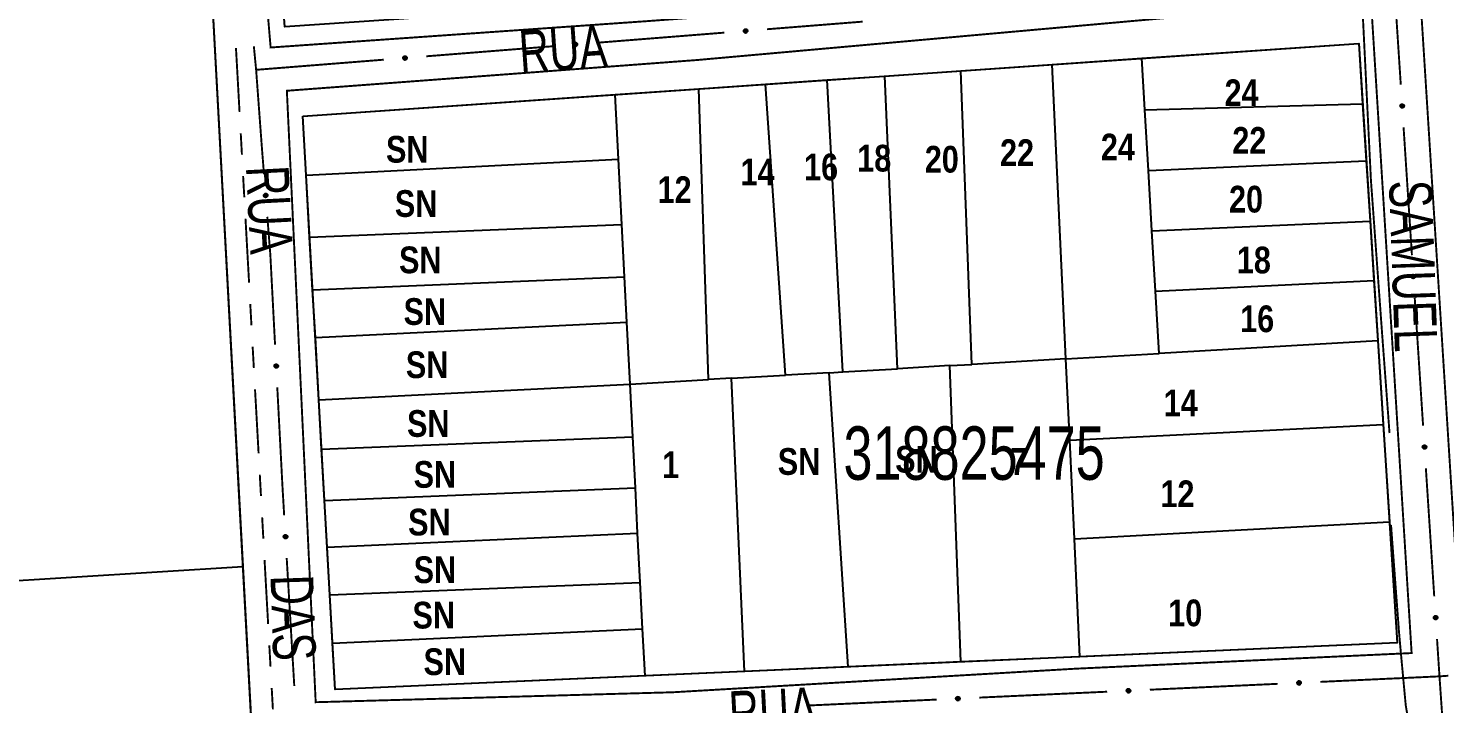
# Model space of a CAD drawing. Extents: x 203591 to 208218, y 4854879 to 4857795.
# Drawn here: x 205557.9 to 205690.6, y 4855133.9 to 4855197.1 of the extents above; entities that cross this region are included whole.
import ezdxf
from ezdxf.enums import TextEntityAlignment as Align

# ---------------------------------------------------------------- set-up
doc = ezdxf.new("R2010")
doc.units = 0
doc.header["$LTSCALE"] = 1.5
doc.header["$MEASUREMENT"] = 0
for name, pattern in [('PHANTOMX2', [5, 2.5, -0.5, 0.5, -0.5, 0.5, -0.5]), ('TRACO_05', [11, 7, -1, 0.5, -1, 0.5, -1]), ('TRACO_25', [8, 3, -1, 1, -1, 1, -1])]:
    doc.linetypes.add(name, pattern=pattern)
for name, color, linetype in [('CD-MALHA-LOTES', 40, 'CONTINUOUS'), ('CD_TXT_QUADRA', 7, 'CONTINUOUS'), ('HD-VALAS-DRENOS', 170, 'CONTINUOUS'), ('RU-QUADRAS', 210, 'CONTINUOUS'), ('SV-EIXO-RUA-N-PAV', 6, 'CONTINUOUS'), ('SV-RUA-NAO-PAV-S-GUIA-C-GUIA', 7, 'PHANTOMX2'), ('SV-TXT-RUA-N-PAV-S-GUIA-C-GUIA', 7, 'CONTINUOUS'), ('Th_NmrPorta', 7, 'CONTINUOUS')]:
    doc.layers.add(name, color=color, linetype=linetype)
doc.styles.add('ARIAL', font='ARIAL.TTF')
doc.styles.get("Standard").update_dxf_attribs({"font": 'swisscbo.ttf'})

msp = doc.modelspace()

# ---------------------------------------------------------------- linework, layer by layer
at = {"layer": 'CD-MALHA-LOTES', "linetype": 'Continuous', "flags": 128}
for points in [[(205574.51, 4855211.26), (205577.99, 4855146.74)], [(205662.22, 4855194.33), (205682.52, 4855195.73)], [(205682.52, 4855195.73), (205682.88, 4855190.07)], [(205645.24, 4855193.16), (205653.8, 4855193.75)], [(205653.8, 4855193.75), (205662.22, 4855194.33)], [(205655.1, 4855166.19), (205653.8, 4855193.75)], [(205662.5, 4855189.49), (205662.22, 4855194.33)], [(205626.95, 4855191.9), (205632.73, 4855192.3)], [(205632.73, 4855192.3), (205638.13, 4855192.67)], [(205634.21, 4855164.98), (205632.73, 4855192.3)], [(205638.13, 4855192.67), (205645.24, 4855193.16)], [(205639.31, 4855165.27), (205638.13, 4855192.67)], [(205646.27, 4855165.68), (205645.24, 4855193.16)], [(205583.61, 4855188.91), (205612.88, 4855190.93)], [(205612.88, 4855190.93), (205620.71, 4855191.47)], [(205613.19, 4855184.88), (205612.88, 4855190.93)], [(205620.71, 4855191.47), (205626.95, 4855191.9)], [(205621.61, 4855164.25), (205620.71, 4855191.47)], [(205628.83, 4855164.67), (205626.95, 4855191.9)], [(205662.5, 4855189.49), (205682.88, 4855190.07)], [(205682.88, 4855190.07), (205683.23, 4855184.72)], [(205583.92, 4855183.4), (205583.61, 4855188.91)], [(205662.83, 4855183.84), (205662.5, 4855189.49)], [(205583.92, 4855183.4), (205613.19, 4855184.88)], [(205613.51, 4855178.78), (205613.19, 4855184.88)], [(205662.83, 4855183.84), (205683.23, 4855184.72)], [(205683.23, 4855184.72), (205683.59, 4855179.07)], [(205584.25, 4855177.6), (205583.92, 4855183.4)], [(205663.16, 4855178.19), (205662.83, 4855183.84)], [(205663.16, 4855178.19), (205683.59, 4855179.07)], [(205683.59, 4855179.07), (205683.95, 4855173.54)], [(205584.25, 4855177.6), (205613.51, 4855178.78)], [(205584.53, 4855172.67), (205584.25, 4855177.6)], [(205613.76, 4855173.86), (205613.51, 4855178.78)], [(205663.49, 4855172.52), (205663.16, 4855178.19)], [(205584.53, 4855172.67), (205613.76, 4855173.86)], [(205613.97, 4855169.64), (205613.76, 4855173.86)], [(205584.79, 4855168.18), (205584.53, 4855172.67)], [(205663.49, 4855172.52), (205683.95, 4855173.54)], [(205663.83, 4855166.7), (205663.49, 4855172.52)], [(205683.95, 4855173.54), (205684.31, 4855167.89)], [(205584.79, 4855168.18), (205613.97, 4855169.64)], [(205614.27, 4855163.82), (205613.97, 4855169.64)], [(205585.12, 4855162.36), (205584.79, 4855168.18)], [(205684.31, 4855167.89), (205663.83, 4855166.7)], [(205684.31, 4855167.89), (205684.82, 4855160.05)], [(205644.23, 4855165.56), (205646.27, 4855165.68)], [(205655.1, 4855166.19), (205646.27, 4855165.68)], [(205655.1, 4855166.19), (205663.83, 4855166.7)], [(205655.45, 4855158.59), (205655.1, 4855166.19)], [(205623.77, 4855164.37), (205621.61, 4855164.25)], [(205623.77, 4855164.37), (205628.83, 4855164.67)], [(205624.98, 4855136.93), (205623.77, 4855164.37)], [(205632.92, 4855164.9), (205628.83, 4855164.67)], [(205632.92, 4855164.9), (205634.21, 4855164.98)], [(205634.69, 4855137.36), (205632.92, 4855164.9)], [(205634.21, 4855164.98), (205639.31, 4855165.27)], [(205644.23, 4855165.56), (205639.31, 4855165.27)], [(205645.25, 4855137.82), (205644.23, 4855165.56)], [(205585.12, 4855162.36), (205614.27, 4855163.82)], [(205614.27, 4855163.82), (205621.61, 4855164.25)], [(205614.52, 4855158.88), (205614.27, 4855163.82)], [(205585.38, 4855157.74), (205585.12, 4855162.36)], [(205655.45, 4855158.59), (205684.82, 4855160.05)], [(205684.82, 4855160.05), (205685.41, 4855150.94)], [(205585.38, 4855157.74), (205614.52, 4855158.88)], [(205585.65, 4855152.93), (205585.38, 4855157.74)], [(205614.77, 4855154.11), (205614.52, 4855158.88)], [(205655.89, 4855149.33), (205655.45, 4855158.59)], [(205585.65, 4855152.93), (205614.77, 4855154.11)], [(205614.98, 4855149.89), (205614.77, 4855154.11)], [(205585.9, 4855148.58), (205585.65, 4855152.93)], [(205585.9, 4855148.58), (205614.98, 4855149.89)], [(205615.22, 4855145.26), (205614.98, 4855149.89)], [(205655.89, 4855149.33), (205685.41, 4855150.94)], [(205685.41, 4855150.94), (205686.14, 4855139.61)], [(205586.15, 4855144.09), (205585.9, 4855148.58)], [(205656.41, 4855138.31), (205655.89, 4855149.33)], [(205473.64, 4855140.27), (205577.99, 4855146.74)], [(205577.99, 4855146.74), (205582.06, 4855071.29)], [(205586.15, 4855144.09), (205615.22, 4855145.26)], [(205615.44, 4855140.92), (205615.22, 4855145.26)], [(205586.41, 4855139.59), (205586.15, 4855144.09)], [(205586.41, 4855139.59), (205615.44, 4855140.92)], [(205615.67, 4855136.52), (205615.44, 4855140.92)], [(205586.65, 4855135.25), (205586.41, 4855139.59)], [(205686.14, 4855139.61), (205656.41, 4855138.31)], [(205645.25, 4855137.82), (205634.69, 4855137.36)], [(205656.41, 4855138.31), (205645.25, 4855137.82)], [(205615.67, 4855136.52), (205586.65, 4855135.25)], [(205624.98, 4855136.93), (205615.67, 4855136.52)], [(205634.69, 4855137.36), (205624.98, 4855136.93)]]:
    msp.add_lwpolyline(points, dxfattribs=at)
at = {"layer": 'HD-VALAS-DRENOS', "linetype": 'TRACO_05', "const_width": 0.18, "flags": 128}
for points in [[(205685.41, 4855159.24), (205684.73, 4855168.36), (205683.67, 4855182.9), (205682.84, 4855199.75), (205682.64, 4855203.7), (205682.04, 4855212.42)], [(205687.22, 4855132.09), (205686.93, 4855133.75), (205686.48, 4855138.6), (205686.29, 4855140.73), (205685.55, 4855150.65)]]:
    msp.add_lwpolyline(points, dxfattribs=at)
at = {"layer": 'RU-QUADRAS', "color": 6, "linetype": 'Continuous'}
for points in [[(205463.23, 4855254.03), (205631.26, 4855264.47), (205633.9, 4855200.79), (205581.94, 4855197.29), (205580.8, 4855211.68), (205574.51, 4855211.26), (205582.06, 4855071.29), (205480.58, 4855064.53)], [(205583.61, 4855188.91), (205682.52, 4855195.73), (205686.14, 4855139.61), (205586.65, 4855135.25)]]:
    msp.add_lwpolyline(points, close=True, dxfattribs=at)
at = {"layer": 'SV-EIXO-RUA-N-PAV', "const_width": 0.18, "flags": 128}
for points in [[(205685.78, 4855202.32), (205686.46446, 4855191.862534)], [(205627.089413, 4855197.049167), (205636.061178, 4855197.761511)], [(205611.139609, 4855195.782778), (205623.101962, 4855196.73257)], [(205579.029199, 4855195.441354), (205579.220708, 4855193.450544)], [(205595.189804, 4855194.516389), (205607.152158, 4855195.466181)], [(205579.220708, 4855193.450544), (205579.24, 4855193.25)], [(205579.24, 4855193.25), (205591.202353, 4855194.199792)], [(205579.24, 4855193.25), (205579.742905, 4855186.470096)], [(205686.725708, 4855187.871075), (205687.509452, 4855175.896696)], [(205579.742905, 4855186.470096), (205579.78, 4855185.97)], [(205579.78, 4855185.97), (205579.976967, 4855183.479246)], [(205580.292298, 4855179.491695), (205580.528797, 4855176.501031)], [(205580.528797, 4855176.501031), (205580.57, 4855175.98)], [(205580.57, 4855175.98), (205581.013111, 4855167.514246)], [(205687.770701, 4855171.905237), (205688.554445, 4855159.930858)], [(205581.222191, 4855163.519714), (205581.692622, 4855154.532017)], [(205688.815693, 4855155.939398), (205689.599438, 4855143.96502)], [(205581.692622, 4855154.532017), (205581.71, 4855154.2)], [(205581.71, 4855154.2), (205581.867986, 4855151.537154)], [(205582.104888, 4855147.544176), (205582.815595, 4855135.56524)], [(205689.860686, 4855139.97356), (205690.056622, 4855136.979965)], [(205678.940319, 4855135.955889), (205689.928644, 4855136.462562)], [(205689.928644, 4855136.462562), (205690.09, 4855136.47)], [(205690.056622, 4855136.979965), (205690.09, 4855136.47)], [(205690.09, 4855136.47), (205690.92624, 4855136.531137)], [(205690.09, 4855136.47), (205690.677425, 4855128.001405)], [(205646.974283, 4855134.48193), (205658.961546, 4855135.034665)], [(205662.957301, 4855135.21891), (205674.944564, 4855135.771644)], [(205630.991354, 4855133.743034), (205639.98172, 4855134.159333)], [(205639.98172, 4855134.159333), (205640.86, 4855134.2)], [(205640.86, 4855134.2), (205642.978528, 4855134.297686)]]:
    msp.add_lwpolyline(points, dxfattribs=at)
at = {"layer": 'SV-EIXO-RUA-N-PAV', "flags": 128}
for points in [[(205624.943745, 4855196.989232), (205624.974952, 4855197.02689), (205625.009474, 4855197.052874), (205625.044504, 4855197.066258), (205625.078544, 4855197.070014), (205625.113801, 4855197.069935), (205625.149329, 4855197.062012), (205625.186814, 4855197.044484), (205625.22481, 4855197.013444), (205625.249104, 4855196.97633), (205625.264064, 4855196.942689), (205625.270024, 4855196.90742), (205625.269373, 4855196.873171), (205625.259922, 4855196.836538), (205625.241788, 4855196.798724), (205625.209652, 4855196.761273), (205625.175633, 4855196.736031), (205625.14141, 4855196.723975), (205625.105915, 4855196.718207), (205625.069922, 4855196.71872), (205625.035091, 4855196.726698), (205624.997051, 4855196.745025), (205624.960507, 4855196.777233), (205624.934944, 4855196.810876), (205624.92241, 4855196.84492), (205624.917519, 4855196.879993), (205624.917169, 4855196.915357), (205624.923646, 4855196.951402), (205624.943745, 4855196.989232)], [(205608.993941, 4855195.722843), (205609.025148, 4855195.760501), (205609.05967, 4855195.786485), (205609.0947, 4855195.799869), (205609.12874, 4855195.803625), (205609.163996, 4855195.803546), (205609.199525, 4855195.795623), (205609.23701, 4855195.778095), (205609.275006, 4855195.747055), (205609.2993, 4855195.709941), (205609.314259, 4855195.6763), (205609.32022, 4855195.641031), (205609.319568, 4855195.606782), (205609.310118, 4855195.570149), (205609.291984, 4855195.532335), (205609.259848, 4855195.494884), (205609.225829, 4855195.469642), (205609.191606, 4855195.457586), (205609.156111, 4855195.451818), (205609.120117, 4855195.452331), (205609.085287, 4855195.460309), (205609.047247, 4855195.478636), (205609.010703, 4855195.510844), (205608.98514, 4855195.544487), (205608.972606, 4855195.578531), (205608.967714, 4855195.613604), (205608.967364, 4855195.648967), (205608.973842, 4855195.685013), (205608.993941, 4855195.722843)], [(205593.044136, 4855194.456453), (205593.075344, 4855194.494112), (205593.109865, 4855194.520096), (205593.144896, 4855194.53348), (205593.178935, 4855194.537236), (205593.214192, 4855194.537156), (205593.249721, 4855194.529234), (205593.287206, 4855194.511706), (205593.325202, 4855194.480666), (205593.349495, 4855194.443552), (205593.364455, 4855194.40991), (205593.370415, 4855194.374642), (205593.369764, 4855194.340393), (205593.360314, 4855194.30376), (205593.34218, 4855194.265946), (205593.310043, 4855194.228495), (205593.276024, 4855194.203253), (205593.241801, 4855194.191196), (205593.206306, 4855194.185429), (205593.170313, 4855194.185942), (205593.135482, 4855194.19392), (205593.097442, 4855194.212246), (205593.060898, 4855194.244455), (205593.035335, 4855194.278097), (205593.022801, 4855194.312142), (205593.01791, 4855194.347215), (205593.01756, 4855194.382578), (205593.024037, 4855194.418624), (205593.044136, 4855194.456453)], [(205686.695545, 4855190.017368), (205686.732767, 4855189.985641), (205686.758269, 4855189.950762), (205686.771167, 4855189.915549), (205686.77445, 4855189.881461), (205686.773881, 4855189.846209), (205686.765466, 4855189.810794), (205686.74742, 4855189.773555), (205686.715856, 4855189.735994), (205686.678409, 4855189.712217), (205686.644563, 4855189.697726), (205686.609215, 4855189.692255), (205686.574978, 4855189.693382), (205686.53848, 4855189.703339), (205686.500921, 4855189.721996), (205686.463919, 4855189.754649), (205686.439152, 4855189.789015), (205686.427571, 4855189.823402), (205686.422297, 4855189.858973), (205686.423309, 4855189.894956), (205686.43177, 4855189.929673), (205686.450622, 4855189.967455), (205686.483335, 4855190.003548), (205686.517328, 4855190.028642), (205686.551544, 4855190.040703), (205686.586681, 4855190.045107), (205686.622046, 4855190.044966), (205686.657998, 4855190.03799), (205686.695545, 4855190.017368)], [(205580.233044, 4855181.637382), (205580.270692, 4855181.606162), (205580.296665, 4855181.571632), (205580.310038, 4855181.536598), (205580.313784, 4855181.502557), (205580.313693, 4855181.4673), (205580.305759, 4855181.431774), (205580.288219, 4855181.394295), (205580.257167, 4855181.356308), (205580.220045, 4855181.332027), (205580.186399, 4855181.317078), (205580.151128, 4855181.311129), (205580.116879, 4855181.311791), (205580.08025, 4855181.321252), (205580.042441, 4855181.339398), (205580.005, 4855181.371547), (205579.97977, 4855181.405574), (205579.967724, 4855181.439801), (205579.961968, 4855181.475297), (205579.962492, 4855181.511291), (205579.970481, 4855181.546119), (205579.98882, 4855181.584153), (205580.02104, 4855181.620687), (205580.05469, 4855181.646239), (205580.088739, 4855181.658762), (205580.123814, 4855181.663642), (205580.159177, 4855181.663981), (205580.195221, 4855181.657492), (205580.233044, 4855181.637382)], [(205687.740538, 4855174.05153), (205687.777759, 4855174.019803), (205687.803262, 4855173.984924), (205687.816159, 4855173.949711), (205687.819443, 4855173.915623), (205687.818874, 4855173.88037), (205687.810459, 4855173.844955), (205687.792413, 4855173.807717), (205687.760848, 4855173.770155), (205687.723401, 4855173.746379), (205687.689556, 4855173.731887), (205687.654207, 4855173.726417), (205687.619971, 4855173.727543), (205687.583472, 4855173.737501), (205687.545914, 4855173.756158), (205687.508912, 4855173.788811), (205687.484145, 4855173.823177), (205687.472564, 4855173.857564), (205687.46729, 4855173.893135), (205687.468302, 4855173.929118), (205687.476762, 4855173.963835), (205687.495615, 4855174.001617), (205687.528327, 4855174.03771), (205687.562321, 4855174.062804), (205687.596536, 4855174.074864), (205687.631674, 4855174.079269), (205687.667038, 4855174.079128), (205687.702991, 4855174.072151), (205687.740538, 4855174.05153)], [(205581.220071, 4855165.666218), (205581.256875, 4855165.634008), (205581.28192, 4855165.598799), (205581.294356, 4855165.563421), (205581.297194, 4855165.529292), (205581.296164, 4855165.49405), (205581.287287, 4855165.458748), (205581.268756, 4855165.421749), (205581.236704, 4855165.384603), (205581.198949, 4855165.361317), (205581.164917, 4855165.347269), (205581.1295, 4855165.342261), (205581.095281, 4855165.343835), (205581.058916, 4855165.354268), (205581.021605, 4855165.373414), (205580.985033, 4855165.406548), (205580.960716, 4855165.441234), (205580.949586, 4855165.47577), (205580.944777, 4855165.511407), (205580.946259, 4855165.547374), (205580.955172, 4855165.581977), (205580.974517, 4855165.619509), (205581.007698, 4855165.655172), (205581.042017, 4855165.67982), (205581.076387, 4855165.691432), (205581.111579, 4855165.695377), (205581.146938, 4855165.694775), (205581.182797, 4855165.687329), (205581.220071, 4855165.666218)], [(205688.78553, 4855158.085691), (205688.822752, 4855158.053965), (205688.848255, 4855158.019086), (205688.861152, 4855157.983873), (205688.864435, 4855157.949785), (205688.863866, 4855157.914532), (205688.855452, 4855157.879117), (205688.837405, 4855157.841879), (205688.805841, 4855157.804317), (205688.768394, 4855157.780541), (205688.734548, 4855157.766049), (205688.6992, 4855157.760579), (205688.664963, 4855157.761705), (205688.628465, 4855157.771663), (205688.590906, 4855157.790319), (205688.553905, 4855157.822973), (205688.529137, 4855157.857338), (205688.517557, 4855157.891725), (205688.512282, 4855157.927297), (205688.513294, 4855157.96328), (205688.521755, 4855157.997996), (205688.540607, 4855158.035778), (205688.57332, 4855158.071872), (205688.607314, 4855158.096966), (205688.641529, 4855158.109026), (205688.676666, 4855158.11343), (205688.712031, 4855158.11329), (205688.747983, 4855158.106313), (205688.78553, 4855158.085691)], [(205582.087815, 4855149.690613), (205582.124842, 4855149.65866), (205582.150131, 4855149.623626), (205582.162814, 4855149.588335), (205582.165889, 4855149.554228), (205582.165105, 4855149.518979), (205582.156475, 4855149.483616), (205582.138202, 4855149.446489), (205582.106409, 4855149.40912), (205582.068818, 4855149.385572), (205582.034884, 4855149.371288), (205581.999503, 4855149.366033), (205581.965274, 4855149.367368), (205581.928837, 4855149.377548), (205581.891393, 4855149.396433), (205581.854591, 4855149.429312), (205581.830034, 4855149.463828), (205581.818663, 4855149.498285), (205581.813606, 4855149.533888), (205581.814837, 4855149.569864), (205581.823509, 4855149.604528), (205581.842592, 4855149.642195), (205581.875524, 4855149.678088), (205581.90967, 4855149.702974), (205581.943958, 4855149.714826), (205581.979122, 4855149.719016), (205582.014485, 4855149.718659), (205582.050394, 4855149.711463), (205582.087815, 4855149.690613)], [(205689.830523, 4855142.119853), (205689.867745, 4855142.088126), (205689.893247, 4855142.053248), (205689.906145, 4855142.018035), (205689.909428, 4855141.983946), (205689.908859, 4855141.948694), (205689.900444, 4855141.913279), (205689.882398, 4855141.876041), (205689.850834, 4855141.838479), (205689.813387, 4855141.814702), (205689.779541, 4855141.800211), (205689.744193, 4855141.794741), (205689.709956, 4855141.795867), (205689.673458, 4855141.805824), (205689.635899, 4855141.824481), (205689.598897, 4855141.857134), (205689.57413, 4855141.8915), (205689.562549, 4855141.925887), (205689.557275, 4855141.961459), (205689.558287, 4855141.997442), (205689.566747, 4855142.032158), (205689.5856, 4855142.06994), (205689.618313, 4855142.106034), (205689.652306, 4855142.131128), (205689.686522, 4855142.143188), (205689.721659, 4855142.147592), (205689.757024, 4855142.147452), (205689.792976, 4855142.140475), (205689.830523, 4855142.119853)], [(205660.810825, 4855135.230133), (205660.843264, 4855135.266736), (205660.878628, 4855135.291561), (205660.914083, 4855135.303777), (205660.948228, 4855135.306403), (205660.983463, 4855135.305154), (205661.018709, 4855135.296058), (205661.055592, 4855135.277297), (205661.092539, 4855135.245015), (205661.115589, 4855135.207116), (205661.129425, 4855135.172997), (205661.134213, 4855135.13755), (205661.132427, 4855135.103342), (205661.121767, 4855135.067042), (205661.10239, 4855135.02985), (205661.069029, 4855134.993485), (205661.034193, 4855134.969385), (205660.999589, 4855134.958469), (205660.963922, 4855134.953881), (205660.927965, 4855134.955587), (205660.893418, 4855134.964715), (205660.856007, 4855134.984293), (205660.820551, 4855135.017695), (205660.796117, 4855135.052166), (205660.784718, 4855135.086608), (205660.780992, 4855135.121824), (205660.781815, 4855135.157179), (205660.789483, 4855135.19299), (205660.810825, 4855135.230133)], [(205676.793843, 4855135.967112), (205676.826281, 4855136.003715), (205676.861646, 4855136.02854), (205676.8971, 4855136.040756), (205676.931246, 4855136.043382), (205676.966481, 4855136.042134), (205677.001727, 4855136.033037), (205677.03861, 4855136.014276), (205677.075557, 4855135.981994), (205677.098607, 4855135.944095), (205677.112443, 4855135.909976), (205677.117231, 4855135.874529), (205677.115445, 4855135.840321), (205677.104785, 4855135.804021), (205677.085408, 4855135.766829), (205677.052047, 4855135.730464), (205677.01721, 4855135.706364), (205676.982607, 4855135.695448), (205676.94694, 4855135.690861), (205676.910983, 4855135.692566), (205676.876436, 4855135.701695), (205676.839025, 4855135.721272), (205676.803568, 4855135.754674), (205676.779135, 4855135.789146), (205676.767736, 4855135.823587), (205676.76401, 4855135.858803), (205676.764833, 4855135.894158), (205676.772501, 4855135.92997), (205676.793843, 4855135.967112)], [(205644.827807, 4855134.493154), (205644.860246, 4855134.529757), (205644.89561, 4855134.554582), (205644.931065, 4855134.566798), (205644.96521, 4855134.569424), (205645.000445, 4855134.568175), (205645.035691, 4855134.559079), (205645.072575, 4855134.540318), (205645.109521, 4855134.508035), (205645.132571, 4855134.470137), (205645.146407, 4855134.436018), (205645.151195, 4855134.400571), (205645.149409, 4855134.366362), (205645.138749, 4855134.330063), (205645.119372, 4855134.292871), (205645.086012, 4855134.256506), (205645.051175, 4855134.232405), (205645.016571, 4855134.22149), (205644.980904, 4855134.216902), (205644.944947, 4855134.218608), (205644.9104, 4855134.227736), (205644.872989, 4855134.247314), (205644.837533, 4855134.280716), (205644.813099, 4855134.315187), (205644.8017, 4855134.349629), (205644.797974, 4855134.384845), (205644.798797, 4855134.4202), (205644.806465, 4855134.456011), (205644.827807, 4855134.493154)]]:
    msp.add_lwpolyline(points, close=True, dxfattribs=at)
for points in [[(205624.917169, 4855196.915357), (205625.249104, 4855196.97633)], [(205624.917519, 4855196.879993), (205625.264064, 4855196.942689)], [(205624.921033, 4855196.899067), (205625.251484, 4855196.960893)], [(205624.92241, 4855196.84492), (205625.270024, 4855196.90742)], [(205624.922588, 4855196.862232), (205625.265498, 4855196.92231)], [(205624.923646, 4855196.951402), (205625.22481, 4855197.013444)], [(205624.925134, 4855196.933613), (205625.232353, 4855196.994964)], [(205624.932198, 4855196.827406), (205625.266729, 4855196.889557)], [(205624.934676, 4855196.968591), (205625.202448, 4855197.02681)], [(205624.934944, 4855196.810876), (205625.269373, 4855196.873171)], [(205624.943745, 4855196.989232), (205625.186814, 4855197.044484)], [(205624.949968, 4855196.793228), (205625.260016, 4855196.853434)], [(205624.960507, 4855196.777233), (205625.259922, 4855196.836538)], [(205624.961577, 4855197.009054), (205625.160733, 4855197.052243)], [(205624.974952, 4855197.02689), (205625.149329, 4855197.062012)], [(205624.982486, 4855196.762958), (205625.247861, 4855196.81688)], [(205624.994567, 4855197.041787), (205625.122818, 4855197.064289)], [(205624.997051, 4855196.745025), (205625.241788, 4855196.798724)], [(205625.009474, 4855197.052874), (205625.113801, 4855197.069935)], [(205625.021372, 4855196.738669), (205625.218023, 4855196.778922)], [(205625.035091, 4855196.726698), (205625.209652, 4855196.761273)], [(205625.056782, 4855196.723686), (205625.186285, 4855196.747657)], [(205625.069922, 4855196.71872), (205625.175633, 4855196.736031)], [(205608.967364, 4855195.648967), (205609.2993, 4855195.709941)], [(205608.967714, 4855195.613604), (205609.314259, 4855195.6763)], [(205608.971228, 4855195.632678), (205609.301679, 4855195.694504)], [(205608.972606, 4855195.578531), (205609.32022, 4855195.641031)], [(205608.972784, 4855195.595843), (205609.315693, 4855195.655921)], [(205608.973842, 4855195.685013), (205609.275006, 4855195.747055)], [(205608.975329, 4855195.667224), (205609.282548, 4855195.728574)], [(205608.982393, 4855195.561017), (205609.316925, 4855195.623167)], [(205608.984872, 4855195.702202), (205609.252644, 4855195.760421)], [(205608.98514, 4855195.544487), (205609.319568, 4855195.606782)], [(205608.993941, 4855195.722843), (205609.23701, 4855195.778095)], [(205609.000164, 4855195.526839), (205609.310211, 4855195.587045)], [(205609.010703, 4855195.510844), (205609.310118, 4855195.570149)], [(205609.011773, 4855195.742665), (205609.210929, 4855195.785854)], [(205609.025148, 4855195.760501), (205609.199525, 4855195.795623)], [(205609.032681, 4855195.496569), (205609.298057, 4855195.550491)], [(205609.044763, 4855195.775398), (205609.173014, 4855195.7979)], [(205609.047247, 4855195.478636), (205609.291984, 4855195.532335)], [(205609.05967, 4855195.786485), (205609.163996, 4855195.803546)], [(205609.071568, 4855195.47228), (205609.268219, 4855195.512533)], [(205609.085287, 4855195.460309), (205609.259848, 4855195.494884)], [(205609.106978, 4855195.457297), (205609.236481, 4855195.481267)], [(205609.120117, 4855195.452331), (205609.225829, 4855195.469642)], [(205593.01756, 4855194.382578), (205593.349495, 4855194.443552)], [(205593.01791, 4855194.347215), (205593.364455, 4855194.40991)], [(205593.021424, 4855194.366289), (205593.351875, 4855194.428115)], [(205593.022801, 4855194.312142), (205593.370415, 4855194.374642)], [(205593.02298, 4855194.329454), (205593.365889, 4855194.389532)], [(205593.024037, 4855194.418624), (205593.325202, 4855194.480666)], [(205593.025525, 4855194.400835), (205593.332744, 4855194.462185)], [(205593.032589, 4855194.294628), (205593.367121, 4855194.356778)], [(205593.035067, 4855194.435813), (205593.302839, 4855194.494031)], [(205593.035335, 4855194.278097), (205593.369764, 4855194.340393)], [(205593.044136, 4855194.456453), (205593.287206, 4855194.511706)], [(205593.05036, 4855194.260449), (205593.360407, 4855194.320656)], [(205593.060898, 4855194.244455), (205593.360314, 4855194.30376)], [(205593.061969, 4855194.476275), (205593.261124, 4855194.519464)], [(205593.075344, 4855194.494112), (205593.249721, 4855194.529234)], [(205593.082877, 4855194.23018), (205593.348253, 4855194.284102)], [(205593.094959, 4855194.509009), (205593.22321, 4855194.531511)], [(205593.097442, 4855194.212246), (205593.34218, 4855194.265946)], [(205593.109865, 4855194.520096), (205593.214192, 4855194.537156)], [(205593.121763, 4855194.205891), (205593.318415, 4855194.246143)], [(205593.135482, 4855194.19392), (205593.310043, 4855194.228495)], [(205593.157174, 4855194.190908), (205593.286677, 4855194.214878)], [(205593.170313, 4855194.185942), (205593.276024, 4855194.203253)], [(205686.423309, 4855189.894956), (205686.439152, 4855189.789015)], [(205686.428457, 4855189.908025), (205686.450629, 4855189.778202)], [(205686.43177, 4855189.929673), (205686.463919, 4855189.754649)], [(205686.44393, 4855189.943224), (205686.48145, 4855189.746033)], [(205686.450622, 4855189.967455), (205686.500921, 4855189.721996)], [(205686.468756, 4855189.98177), (205686.518991, 4855189.715672)], [(205686.483335, 4855190.003548), (205686.53848, 4855189.703339)], [(205686.499474, 4855190.013864), (205686.555373, 4855189.703011)], [(205686.517328, 4855190.028642), (205686.574978, 4855189.693382)], [(205686.533895, 4855190.031159), (205686.591399, 4855189.695797)], [(205686.551544, 4855190.040703), (205686.609215, 4855189.692255)], [(205686.568852, 4855190.040284), (205686.624167, 4855189.696574)], [(205686.586681, 4855190.045107), (205686.644563, 4855189.697726)], [(205686.605704, 4855190.041329), (205686.66294, 4855189.710052)], [(205686.622046, 4855190.044966), (205686.678409, 4855189.712217)], [(205686.64019, 4855190.036749), (205686.697273, 4855189.728708)], [(205686.657998, 4855190.03799), (205686.715856, 4855189.735994)], [(205686.675032, 4855190.026722), (205686.72953, 4855189.758168)], [(205686.695545, 4855190.017368), (205686.74742, 4855189.773555)], [(205686.715118, 4855189.999262), (205686.75554, 4855189.799527)], [(205686.732767, 4855189.985641), (205686.765466, 4855189.810794)], [(205686.74739, 4855189.965821), (205686.768111, 4855189.83727)], [(205686.758269, 4855189.950762), (205686.773881, 4855189.846209)], [(205579.970481, 4855181.546119), (205580.005, 4855181.371547)], [(205579.982456, 4855181.559834), (205580.022647, 4855181.36317)], [(205579.98882, 4855181.584153), (205580.042441, 4855181.339398)], [(205580.006758, 4855181.598713), (205580.060595, 4855181.33332)], [(205580.02104, 4855181.620687), (205580.08025, 4855181.321252)], [(205580.037038, 4855181.63122), (205580.097146, 4855181.321154)], [(205580.05469, 4855181.646239), (205580.116879, 4855181.311791)], [(205580.071222, 4855181.64898), (205580.133266, 4855181.314429)], [(205580.088739, 4855181.658762), (205580.151128, 4855181.311129)], [(205580.106051, 4855181.658578), (205580.16602, 4855181.31565)], [(205580.123814, 4855181.663642), (205580.186399, 4855181.317078)], [(205580.142886, 4855181.660122), (205580.204608, 4855181.329652)], [(205580.159177, 4855181.663981), (205580.220045, 4855181.332027)], [(205580.177431, 4855181.65601), (205580.238684, 4855181.348772)], [(205580.195221, 4855181.657492), (205580.257167, 4855181.356308)], [(205580.212406, 4855181.646457), (205580.270539, 4855181.378667)], [(205580.233044, 4855181.637382), (205580.288219, 4855181.394295)], [(205580.25286, 4855181.619543), (205580.295986, 4855181.420374)], [(205580.270692, 4855181.606162), (205580.305759, 4855181.431774)], [(205580.285583, 4855181.586542), (205580.308044, 4855181.458284)], [(205580.296665, 4855181.571632), (205580.313693, 4855181.4673)], [(205579.962492, 4855181.511291), (205579.97977, 4855181.405574)], [(205579.967462, 4855181.524428), (205579.991391, 4855181.394918)], [(205687.468302, 4855173.929118), (205687.484145, 4855173.823177)], [(205687.47345, 4855173.942187), (205687.495621, 4855173.812364)], [(205687.476762, 4855173.963835), (205687.508912, 4855173.788811)], [(205687.488922, 4855173.977386), (205687.526443, 4855173.780195)], [(205687.495615, 4855174.001617), (205687.545914, 4855173.756158)], [(205687.513748, 4855174.015932), (205687.563984, 4855173.749834)], [(205687.528327, 4855174.03771), (205687.583472, 4855173.737501)], [(205687.544466, 4855174.048026), (205687.600366, 4855173.737173)], [(205687.562321, 4855174.062804), (205687.619971, 4855173.727543)], [(205687.578888, 4855174.065321), (205687.636391, 4855173.729959)], [(205687.596536, 4855174.074864), (205687.654207, 4855173.726417)], [(205687.613844, 4855174.074446), (205687.669159, 4855173.730736)], [(205687.631674, 4855174.079269), (205687.689556, 4855173.731887)], [(205687.650697, 4855174.075491), (205687.707933, 4855173.744214)], [(205687.667038, 4855174.079128), (205687.723401, 4855173.746379)], [(205687.685183, 4855174.070911), (205687.742265, 4855173.76287)], [(205687.702991, 4855174.072151), (205687.760848, 4855173.770155)], [(205687.720025, 4855174.060884), (205687.774523, 4855173.79233)], [(205687.740538, 4855174.05153), (205687.792413, 4855173.807717)], [(205687.760111, 4855174.033424), (205687.800532, 4855173.833688)], [(205687.777759, 4855174.019803), (205687.810459, 4855173.844955)], [(205687.792383, 4855173.999983), (205687.813104, 4855173.871432)], [(205687.803262, 4855173.984924), (205687.818874, 4855173.88037)], [(205580.974517, 4855165.619509), (205581.021605, 4855165.373414)], [(205580.992836, 4855165.633586), (205581.03959, 4855165.366855)], [(205581.007698, 4855165.655172), (205581.058916, 4855165.354268)], [(205581.02397, 4855165.665277), (205581.075804, 4855165.35372)], [(205581.042017, 4855165.67982), (205581.095281, 4855165.343835)], [(205581.058615, 4855165.68212), (205581.111732, 4855165.346036)], [(205581.076387, 4855165.691432), (205581.1295, 4855165.342261)], [(205581.093687, 4855165.690788), (205581.144507, 4855165.346385)], [(205581.111579, 4855165.695377), (205581.164917, 4855165.347269)], [(205581.130551, 4855165.691351), (205581.183454, 4855165.359354)], [(205581.146938, 4855165.694775), (205581.198949, 4855165.361317)], [(205581.164974, 4855165.686321), (205581.218027, 4855165.377561)], [(205581.182797, 4855165.687329), (205581.236704, 4855165.384603)], [(205581.199682, 4855165.67584), (205581.250667, 4855165.406597)], [(205581.220071, 4855165.666218), (205581.268756, 4855165.421749)], [(205581.239405, 4855165.647859), (205581.277214, 4855165.447612)], [(205581.256875, 4855165.634008), (205581.287287, 4855165.458748)], [(205580.946259, 4855165.547374), (205580.960716, 4855165.441234)], [(205580.951577, 4855165.560374), (205580.972051, 4855165.430273)], [(205580.955172, 4855165.581977), (205580.985033, 4855165.406548)], [(205580.967508, 4855165.595368), (205581.00245, 4855165.397704)], [(205581.271238, 4855165.613999), (205581.290278, 4855165.485188)], [(205581.28192, 4855165.598799), (205581.296164, 4855165.49405)], [(205688.513294, 4855157.96328), (205688.529137, 4855157.857338)], [(205688.518442, 4855157.976349), (205688.540614, 4855157.846526)], [(205688.521755, 4855157.997996), (205688.553905, 4855157.822973)], [(205688.533915, 4855158.011548), (205688.571435, 4855157.814357)], [(205688.540607, 4855158.035778), (205688.590906, 4855157.790319)], [(205688.558741, 4855158.050094), (205688.608976, 4855157.783995)], [(205688.57332, 4855158.071872), (205688.628465, 4855157.771663)], [(205688.589459, 4855158.082188), (205688.645358, 4855157.771335)], [(205688.607314, 4855158.096966), (205688.664963, 4855157.761705)], [(205688.62388, 4855158.099483), (205688.681384, 4855157.764121)], [(205688.641529, 4855158.109026), (205688.6992, 4855157.760579)], [(205688.658837, 4855158.108608), (205688.714152, 4855157.764898)], [(205688.676666, 4855158.11343), (205688.734548, 4855157.766049)], [(205688.695689, 4855158.109652), (205688.752925, 4855157.778375)], [(205688.712031, 4855158.11329), (205688.768394, 4855157.780541)], [(205688.730175, 4855158.105072), (205688.787258, 4855157.797032)], [(205688.747983, 4855158.106313), (205688.805841, 4855157.804317)], [(205688.765017, 4855158.095046), (205688.819516, 4855157.826492)], [(205688.78553, 4855158.085691), (205688.837405, 4855157.841879)], [(205688.805103, 4855158.067586), (205688.845525, 4855157.86785)], [(205688.822752, 4855158.053965), (205688.855452, 4855157.879117)], [(205688.837376, 4855158.034145), (205688.858096, 4855157.905594)], [(205688.848255, 4855158.019086), (205688.863866, 4855157.914532)], [(205581.90967, 4855149.702974), (205581.965274, 4855149.367368)], [(205581.926252, 4855149.70539), (205581.981709, 4855149.369683)], [(205581.943958, 4855149.714826), (205581.999503, 4855149.366033)], [(205581.961263, 4855149.714302), (205582.014481, 4855149.370261)], [(205581.979122, 4855149.719016), (205582.034884, 4855149.371288)], [(205581.998121, 4855149.715121), (205582.053336, 4855149.383502)], [(205582.014485, 4855149.718659), (205582.068818, 4855149.385572)], [(205582.032579, 4855149.710331), (205582.087782, 4855149.401948)], [(205582.050394, 4855149.711463), (205582.106409, 4855149.40912)], [(205582.067359, 4855149.700092), (205582.120219, 4855149.431211)], [(205581.814837, 4855149.569864), (205581.830034, 4855149.463828)], [(205581.820065, 4855149.582901), (205581.841444, 4855149.452945)], [(205581.823509, 4855149.604528), (205581.854591, 4855149.429312)], [(205581.835752, 4855149.618005), (205581.872069, 4855149.420589)], [(205581.842592, 4855149.642195), (205581.891393, 4855149.396433)], [(205581.860812, 4855149.656399), (205581.909424, 4855149.389999)], [(205581.875524, 4855149.678088), (205581.928837, 4855149.377548)], [(205581.891725, 4855149.688305), (205581.945728, 4855149.377117)], [(205582.087815, 4855149.690613), (205582.138202, 4855149.446489)], [(205582.107277, 4855149.672388), (205582.14648, 4855149.47241)], [(205582.124842, 4855149.65866), (205582.156475, 4855149.483616)], [(205582.139345, 4855149.638751), (205582.159281, 4855149.510076)], [(205582.150131, 4855149.623626), (205582.165105, 4855149.518979)], [(205689.558287, 4855141.997442), (205689.57413, 4855141.8915)], [(205689.563435, 4855142.010511), (205689.585606, 4855141.880687)], [(205689.566747, 4855142.032158), (205689.598897, 4855141.857134)], [(205689.578908, 4855142.045709), (205689.616428, 4855141.848519)], [(205689.5856, 4855142.06994), (205689.635899, 4855141.824481)], [(205689.603734, 4855142.084255), (205689.653969, 4855141.818157)], [(205689.618313, 4855142.106034), (205689.673458, 4855141.805824)], [(205689.634452, 4855142.11635), (205689.690351, 4855141.805497)], [(205689.652306, 4855142.131128), (205689.709956, 4855141.795867)], [(205689.668873, 4855142.133644), (205689.726377, 4855141.798282)], [(205689.686522, 4855142.143188), (205689.744193, 4855141.794741)], [(205689.703829, 4855142.14277), (205689.759144, 4855141.79906)], [(205689.721659, 4855142.147592), (205689.779541, 4855141.800211)], [(205689.740682, 4855142.143814), (205689.797918, 4855141.812537)], [(205689.757024, 4855142.147452), (205689.813387, 4855141.814702)], [(205689.775168, 4855142.139234), (205689.83225, 4855141.831194)], [(205689.792976, 4855142.140475), (205689.850834, 4855141.838479)], [(205689.81001, 4855142.129208), (205689.864508, 4855141.860654)], [(205689.830523, 4855142.119853), (205689.882398, 4855141.876041)], [(205689.850096, 4855142.101748), (205689.890518, 4855141.902012)], [(205689.867745, 4855142.088126), (205689.900444, 4855141.913279)], [(205689.882368, 4855142.068306), (205689.903089, 4855141.939756)], [(205689.893247, 4855142.053248), (205689.908859, 4855141.948694)], [(205660.780992, 4855135.121824), (205661.129425, 4855135.172997)], [(205660.781815, 4855135.157179), (205661.115589, 4855135.207116)], [(205660.784718, 4855135.086608), (205661.134213, 4855135.13755)], [(205660.785136, 4855135.14077), (205661.117455, 4855135.191609)], [(205660.78547, 4855135.103904), (205661.130183, 4855135.152583)], [(205660.789483, 4855135.19299), (205661.092539, 4855135.245015)], [(205660.790381, 4855135.175161), (205661.099464, 4855135.226295)], [(205660.79392, 4855135.068779), (205661.130328, 4855135.119806)], [(205660.796117, 4855135.052166), (205661.132427, 4855135.103342)], [(205660.801077, 4855135.209804), (205661.070632, 4855135.259114)], [(205660.810825, 4855135.230133), (205661.055592, 4855135.277297)], [(205660.829305, 4855135.249353), (205661.029783, 4855135.285916)], [(205660.843264, 4855135.266736), (205661.018709, 4855135.296058)], [(205660.863362, 4855135.280975), (205660.992288, 4855135.299213)], [(205660.878628, 4855135.291561), (205660.983463, 4855135.305154)], [(205676.76401, 4855135.858803), (205677.112443, 4855135.909976)], [(205676.764833, 4855135.894158), (205677.098607, 4855135.944095)], [(205676.767736, 4855135.823587), (205677.117231, 4855135.874529)], [(205676.768154, 4855135.877749), (205677.100473, 4855135.928588)], [(205676.768488, 4855135.840884), (205677.113201, 4855135.889562)], [(205676.772501, 4855135.92997), (205677.075557, 4855135.981994)], [(205676.773398, 4855135.912141), (205677.082482, 4855135.963274)], [(205676.776938, 4855135.805758), (205677.113346, 4855135.856785)], [(205676.779135, 4855135.789146), (205677.115445, 4855135.840321)], [(205676.784095, 4855135.946783), (205677.05365, 4855135.996094)], [(205676.793566, 4855135.771009), (205677.105439, 4855135.820905)], [(205676.793843, 4855135.967112), (205677.03861, 4855136.014276)], [(205676.803568, 4855135.754674), (205677.104785, 4855135.804021)], [(205676.812323, 4855135.986332), (205677.012801, 4855136.022895)], [(205676.825062, 4855135.739678), (205677.092079, 4855135.784774)], [(205676.826281, 4855136.003715), (205677.001727, 4855136.033037)], [(205676.839025, 4855135.721272), (205677.085408, 4855135.766829)], [(205676.84638, 4855136.017954), (205676.975306, 4855136.036192)], [(205676.861646, 4855136.02854), (205676.966481, 4855136.042134)], [(205676.863122, 4855135.714114), (205677.060999, 4855135.747826)], [(205676.876436, 4855135.701695), (205677.052047, 4855135.730464)], [(205676.898016, 4855135.697965), (205677.028242, 4855135.71763)], [(205676.910983, 4855135.692566), (205677.01721, 4855135.706364)], [(205644.797974, 4855134.384845), (205645.146407, 4855134.436018)], [(205644.798797, 4855134.4202), (205645.132571, 4855134.470137)], [(205644.8017, 4855134.349629), (205645.151195, 4855134.400571)], [(205644.802119, 4855134.403791), (205645.134438, 4855134.45463)], [(205644.802452, 4855134.366925), (205645.147165, 4855134.415603)], [(205644.806465, 4855134.456011), (205645.109521, 4855134.508035)], [(205644.807363, 4855134.438182), (205645.116447, 4855134.489315)], [(205644.810902, 4855134.3318), (205645.14731, 4855134.382827)], [(205644.813099, 4855134.315187), (205645.149409, 4855134.366362)], [(205644.818059, 4855134.472825), (205645.087614, 4855134.522135)], [(205644.82753, 4855134.297051), (205645.139403, 4855134.346947)], [(205644.827807, 4855134.493154), (205645.072575, 4855134.540318)], [(205644.837533, 4855134.280716), (205645.138749, 4855134.330063)], [(205644.846287, 4855134.512374), (205645.046765, 4855134.548937)], [(205644.859026, 4855134.26572), (205645.126043, 4855134.310816)], [(205644.860246, 4855134.529757), (205645.035691, 4855134.559079)], [(205644.872989, 4855134.247314), (205645.119372, 4855134.292871)], [(205644.880344, 4855134.543995), (205645.00927, 4855134.562234)], [(205644.89561, 4855134.554582), (205645.000445, 4855134.568175)], [(205644.897086, 4855134.240155), (205645.094964, 4855134.273867)], [(205644.9104, 4855134.227736), (205645.086012, 4855134.256506)], [(205644.93198, 4855134.224007), (205645.062207, 4855134.243671)], [(205644.944947, 4855134.218608), (205645.051175, 4855134.232405)], [(205660.810548, 4855135.03403), (205661.122421, 4855135.083926)], [(205660.820551, 4855135.017695), (205661.121767, 4855135.067042)], [(205660.842044, 4855135.002699), (205661.109061, 4855135.047795)], [(205660.856007, 4855134.984293), (205661.10239, 4855135.02985)], [(205660.880104, 4855134.977135), (205661.077981, 4855135.010846)], [(205660.893418, 4855134.964715), (205661.069029, 4855134.993485)], [(205660.914998, 4855134.960986), (205661.045224, 4855134.98065)], [(205660.927965, 4855134.955587), (205661.034193, 4855134.969385)]]:
    msp.add_lwpolyline(points, dxfattribs=at)
at = {"layer": 'SV-RUA-NAO-PAV-S-GUIA-C-GUIA', "linetype": 'TRACO_25', "const_width": 0.18, "flags": 128}
msp.add_lwpolyline([(205579.23, 4855211.47), (205580.6, 4855195.34), (205615.9, 4855197.81), (205634.89, 4855199.22), (205634.35, 4855243.18), (205633.99, 4855264.82), (205637.83, 4855265.12), (205638.05, 4855199.08), (205683.22, 4855203.75), (205681.89, 4855229.89), (205680.19, 4855267.57), (205684.47, 4855267.91), (205686.77, 4855225.51), (205687.85, 4855204.54), (205733.67, 4855208.37), (205731.05, 4855270.95), (205736.24, 4855271.31), (205738.29, 4855209.31), (205790.97, 4855213.57), (205786.96, 4855274.37), (205791.87, 4855274.99), (205796.04, 4855214.35), (205796.373887, 4855214.241978)], dxfattribs=at)
for points in [[(205767.74, 4855207.77), (205793.13, 4855209.31), (205795.67, 4855146.4), (205761.73, 4855144.15), (205727.68, 4855142.03), (205692.13, 4855139.46), (205688.23, 4855201.12), (205703.89, 4855202.57)], [(205620.58, 4855194.17), (205683.67, 4855199.82), (205687.48, 4855138.65), (205656.05, 4855137.19), (205618.26, 4855134.98), (205584.82, 4855134.05), (205582.12, 4855191.29)]]:
    msp.add_lwpolyline(points, close=True, dxfattribs=at)
at = {"layer": 'SV-RUA-NAO-PAV-S-GUIA-C-GUIA', "const_width": 0.18, "flags": 128}
for points in [[(205577.351996, 4855195.290163), (205577.36, 4855195.16)], [(205577.36, 4855195.16), (205577.687366, 4855189.299545)], [(205577.798912, 4855187.302658), (205577.910458, 4855185.305772)], [(205578.022005, 4855183.308885), (205578.133551, 4855181.311998)], [(205578.245098, 4855179.315111), (205578.579737, 4855173.32445)], [(205578.691283, 4855171.327563), (205578.802829, 4855169.330676)], [(205578.914376, 4855167.333789), (205579.025922, 4855165.336902)], [(205579.137468, 4855163.340015), (205579.472107, 4855157.349355)], [(205579.583654, 4855155.352468), (205579.6952, 4855153.355581)], [(205579.806747, 4855151.358694), (205579.918293, 4855149.361807)], [(205580.029839, 4855147.36492), (205580.364478, 4855141.374259)], [(205580.476025, 4855139.377372), (205580.587571, 4855137.380485)], [(205580.699117, 4855135.383598), (205580.810664, 4855133.386711)]]:
    msp.add_lwpolyline(points, dxfattribs=at)

# ---------------------------------------------------------------- texts
at = {"layer": 'CD_TXT_QUADRA', "style": 'ARIAL', "width": 0.7}
msp.add_text('318825475', height=5, dxfattribs=at).set_placement((205634.26, 4855154.87))
at = {"layer": 'SV-TXT-RUA-N-PAV-S-GUIA-C-GUIA', "style": 'ARIAL', "width": 0.7}
for s, rotation, p in [('RUA', 4, (205604.01, 4855192.93)), ('RUA', 273, (205578.28, 4855184.17)), ('SAMUEL', 272, (205685.36, 4855182.85)), ('DAS', 272, (205580.58, 4855145.91)), ('RUA', 3, (205623.63, 4855131.06))]:
    msp.add_text(s, height=4, rotation=rotation, dxfattribs=at).set_placement(p)
at = {"layer": 'Th_NmrPorta', "color": 1}
for s, p in [('24', (205669.958745, 4855191.102445)), ('SN', (205591.408745, 4855185.812445)), ('24', (205658.368675, 4855186.020115)), ('22', (205670.688745, 4855186.642445)), ('18', (205635.548675, 4855184.980115)), ('20', (205641.878675, 4855184.880115)), ('22', (205648.928675, 4855185.500115)), ('14', (205624.619086, 4855183.689634)), ('16', (205630.568675, 4855184.160115)), ('12', (205616.849086, 4855182.029634)), ('SN', (205592.238745, 4855180.732445)), ('20', (205670.378745, 4855181.142445)), ('SN', (205592.629885, 4855175.458675)), ('18', (205671.108745, 4855175.442445)), ('SN', (205593.058745, 4855170.622445)), ('16', (205671.418745, 4855169.942445)), ('SN', (205593.268745, 4855165.642445)), ('14', (205664.258745, 4855162.062445)), ('SN', (205593.378745, 4855160.142445)), ('SN', (205628.105903, 4855156.584426)), ('SN', (205639.105903, 4855156.794426)), ('7', (205649.885903, 4855156.584426)), ('SN', (205593.998745, 4855155.372445)), ('1', (205617.275903, 4855156.274426)), ('12', (205663.948745, 4855153.562445)), ('SN', (205593.478745, 4855150.912445)), ('SN', (205593.998745, 4855146.452445)), ('SN', (205593.888745, 4855142.202445)), ('10', (205664.678745, 4855142.412445)), ('SN', (205594.928745, 4855137.842445))]:
    msp.add_text(s, height=2.5, dxfattribs=at).set_placement(p, align=Align.MIDDLE_LEFT)

doc.saveas('drawing.dxf')
